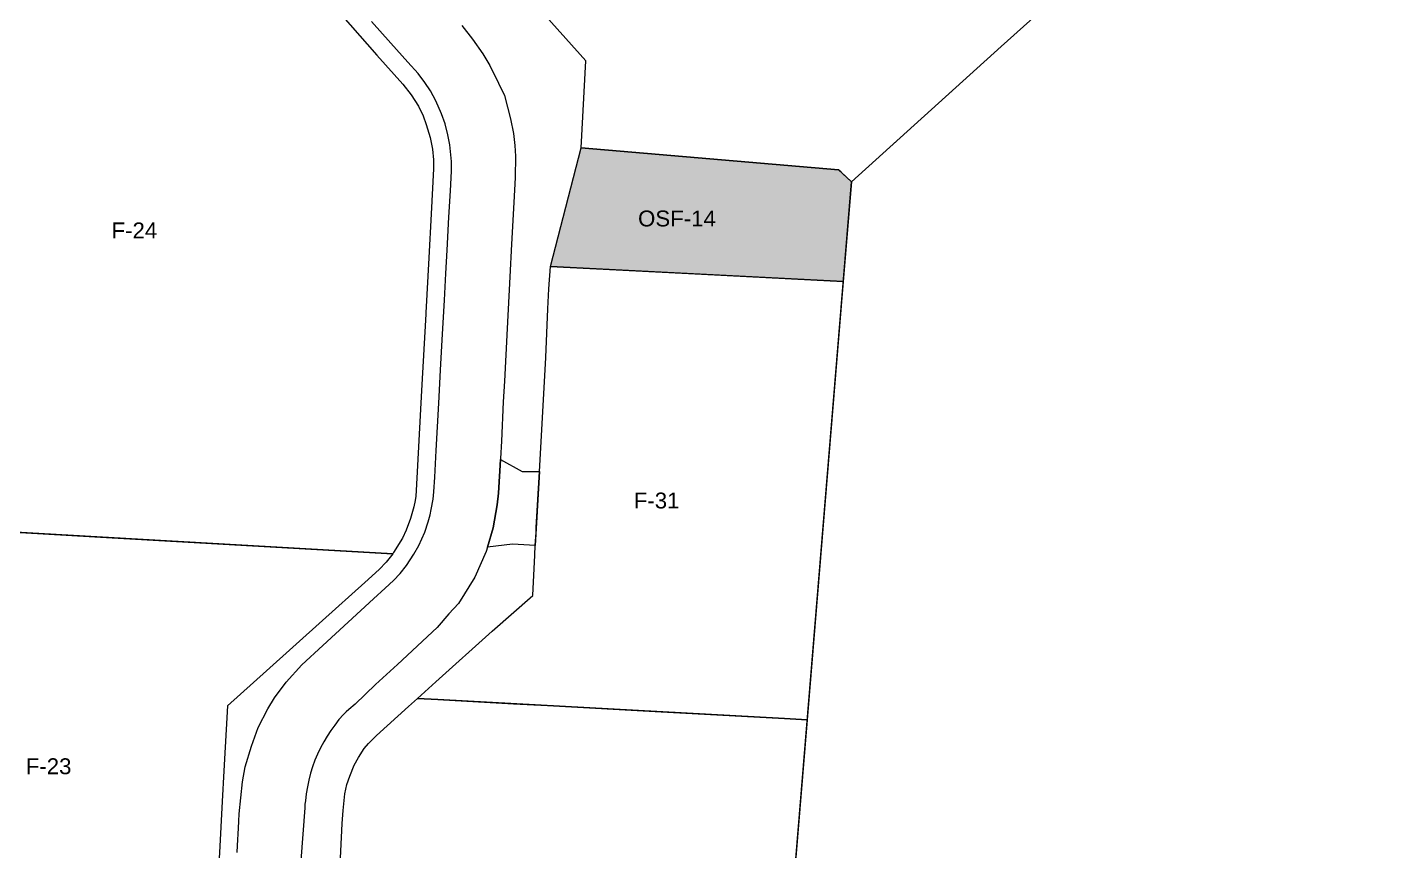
# Model space of a CAD drawing. Header units: metres. Extents: x 662613 to 666742, y 2728069 to 2732733.
# Drawn here: x 663991.2 to 664146.1, y 2729256.3 to 2729349.5 of the extents above; entities that cross this region are included whole.
import ezdxf
from ezdxf.enums import TextEntityAlignment as Align

# ---------------------------------------------------------------- set-up
doc = ezdxf.new("R2010")
doc.units = ezdxf.units.M
doc.header["$MEASUREMENT"] = 0
for name, color, linetype, lineweight in [('DQ_PLOT_ID', 252, 'Continuous', 18), ('Xref_DQ_MasterPlan_2024$0$DQ_PLOTS', 252, 'Continuous', 15), ('Xref_DQ_MasterPlan_2024$0$DQ_ROADS', 8, 'Continuous', 13)]:
    doc.layers.add(name, color=color, linetype=linetype, lineweight=lineweight)
doc.layers.add('Open area$0$INTENSIVE LANDSCAPING AND PLAZAS', color=7, linetype='Continuous', true_color=0xecf9e2)
doc.styles.add('DQ_Plot_ID', font='arial.ttf')

# ---------------------------------------------------------------- blocks, each defined once
blk = doc.blocks.new('Xref_DQ_MasterPlan_2024$0$DQ_Roads_')
at = {"layer": 'Xref_DQ_MasterPlan_2024$0$DQ_ROADS'}
for points in [[(664040.2951, 2729349.6798), (664041.4845, 2729348.1143), (664042.6493, 2729346.4547), (664043.4406, 2729345.1347), (664044.4487, 2729343.1511), (664045.0982, 2729341.743), (664045.8064, 2729339.1265), (664046.1189, 2729337.4371), (664046.2944, 2729336.078), (664046.3564, 2729334.9004), (664046.3173, 2729332.4917), (664046.154, 2729329.6591), (664045.9104, 2729324.9173), (664045.7201, 2729321.2524), (664045.4213, 2729315.394), (664045.1088, 2729309.4521), (664044.9662, 2729307.0931), (664044.7744, 2729302.6445), (664044.655, 2729300.6861), (664044.6499, 2729300.5864), (664044.4538, 2729296.7718), (664044.2754, 2729295.4686), (664043.8245, 2729292.8388), (664043.1834, 2729290.6481), (664043.0448, 2729290.1743), (664041.7644, 2729287.2621), (664039.8965, 2729284.3074), (664038.8354, 2729283.1131), (664037.5047, 2729281.5701), (664033.0215, 2729277.4041), (664030.5201, 2729275.1096), (664028.2408, 2729272.9009), (664027.4953, 2729272.3017), (664027.1947, 2729272.0236), (664026.9142, 2729271.7251), (664026.3868, 2729271.1535), (664025.9331, 2729270.5393), (664025.4863, 2729269.9344), (664025.0686, 2729269.3022), (664024.676, 2729268.6424), (664024.3075, 2729267.9616), (664023.9682, 2729267.2636), (664023.6609, 2729266.5499), (664023.3918, 2729265.8233), (664023.1669, 2729265.0801), (664022.9795, 2729264.3223), (664022.8231, 2729263.5508), (664022.6984, 2729262.7712), (664022.6028, 2729261.9848), (664022.555, 2729261.5911), (664022.5341, 2729261.195), (664022.1001, 2729255.2056)], [(664014.8765, 2729256.1063), (664014.92, 2729256.9049), (664015.0219, 2729258.8897), (664015.0662, 2729259.6867), (664015.1235, 2729260.4849), (664015.4708, 2729264.0992), (664015.7788, 2729265.827), (664016.5153, 2729268.1435), (664017.2453, 2729270.2743), (664018.3566, 2729272.3916), (664019.1104, 2729273.6008), (664020.439, 2729275.3966), (664022.1797, 2729277.3669), (664024.5614, 2729279.5557), (664030.2876, 2729284.8296), (664031.6137, 2729286.0225), (664032.5648, 2729286.8975), (664033.3165, 2729287.6808), (664034.0198, 2729288.5714), (664034.8762, 2729289.8809), (664035.4211, 2729290.8629), (664036.0919, 2729292.3606), (664036.4843, 2729293.5127), (664036.7244, 2729294.3365), (664036.8386, 2729294.9112), (664037.0395, 2729296.0795), (664037.1159, 2729296.9289), (664037.227, 2729298.5634), (664037.382, 2729301.6026), (664037.6757, 2729306.965), (664037.8814, 2729310.6924), (664038.0768, 2729314.1172), (664038.3154, 2729318.5838), (664038.4966, 2729321.6202), (664038.6234, 2729324.2442), (664038.8275, 2729327.9986), (664038.9992, 2729330.9853), (664039.1203, 2729333.2097), (664039.1325, 2729334.2689), (664039.0626, 2729335.0462), (664038.9427, 2729336.1789), (664038.7181, 2729337.2881), (664038.3986, 2729338.5527), (664038.006, 2729339.6685), (664037.3544, 2729341.153), (664036.7292, 2729342.2847), (664036.11, 2729343.231), (664035.3572, 2729344.2223), (664034.1762, 2729345.5381), (664032.2789, 2729347.6788), (664030.0672, 2729350.1156)]]:
    blk.add_lwpolyline(points, dxfattribs=at)
blk.add_lwpolyline([(664047.0967, 2729299.2029), (664049.0648, 2729299.2058), (664048.6012, 2729290.8518), (664046.0094, 2729291.0193), (664043.1834, 2729290.6481), (664043.8245, 2729292.8388), (664044.2754, 2729295.4686), (664044.4538, 2729296.7718), (664044.6499, 2729300.5864)], close=True, dxfattribs=at)
blk = doc.blocks.new('Xref_DQ_MasterPlan_2024')
at = {"layer": 'Xref_DQ_MasterPlan_2024$0$DQ_PLOTS'}
for points in [[(664069.72, 2729154.09), (664084.35, 2729331.98), (664096.94, 2729343.36), (664101.28, 2729347.28), (664107.78, 2729353.14), (664110.87, 2729355.93), (664121.94, 2729356.58), (664137.64, 2729357.49), (664146.02, 2729357.97), (664145.82, 2729359.27), (664134.22, 2729435.13), (664132.86, 2729441.71), (664145.74, 2729442.54), (664146.5, 2729436.95)], [(664025.73, 2729351.92), (664030.69, 2729346.32), (664033.6, 2729343.05), (664034.56, 2729341.82), (664035.39, 2729340.54), (664035.92, 2729339.47), (664036.27, 2729338.49), (664036.71, 2729336.99), (664036.96, 2729335.67), (664037.09, 2729334.48), (664037.1, 2729333.44), (664036.84, 2729328.36), (664036.57, 2729323.39), (664036.21, 2729317.16), (664036.21, 2729317.02), (664035.73, 2729308.37), (664035.44, 2729302.74), (664035.11, 2729297.09), (664035.09, 2729296.42), (664035, 2729295.95), (664034.88, 2729295.22), (664034.5, 2729293.89), (664034.01, 2729292.6), (664033.58, 2729291.68), (664032.58, 2729290.05), (664032.48, 2729289.92), (664032.48, 2729289.92), (663975.33, 2729293.17)], [(664026.51, 2729253.94), (664026.77, 2729259.4), (664026.88, 2729260.86), (664027.06, 2729262.76), (664027.29, 2729263.8), (664027.61, 2729264.77), (664028.12, 2729266.01), (664028.59, 2729266.86), (664029.26, 2729267.89), (664029.75, 2729268.47), (664030.65, 2729269.36), (664034.27, 2729272.64), (664035.28, 2729273.55), (664037.59, 2729273.42), (664046.12, 2729272.95), (664049.96, 2729272.74), (664062.83, 2729272.04), (664076.77, 2729271.28), (664079.34, 2729271.14), (664076.1, 2729231.75)]]:
    blk.add_lwpolyline(points, dxfattribs=at)
for points in [[(664027.48, 2729375.66), (664027.54, 2729375.71), (664063.96, 2729408.33), (664065.63, 2729406.45), (664110.87, 2729355.93), (664107.78, 2729353.14), (664101.28, 2729347.28), (664084.35, 2729331.98), (664083.17, 2729333.07), (664082.88, 2729333.34), (664053.77, 2729335.85), (664054.31, 2729345.69), (664037.79, 2729364.14), (664027.48, 2729375.66)], [(664050.3, 2729322.41), (664053.77, 2729335.85), (664082.88, 2729333.34), (664084.35, 2729331.98), (664083.42, 2729320.73), (664050.3, 2729322.41)], [(664076.77, 2729271.28), (664037.59, 2729273.42), (664035.28, 2729273.55), (664037.36, 2729275.42), (664043.71, 2729281.16), (664048.32, 2729285.19), (664048.54, 2729289.75), (664048.6, 2729290.85), (664048.68, 2729292.31), (664048.71, 2729292.88), (664049.06, 2729299.21), (664049.29, 2729303.24), (664049.78, 2729312.13), (664050, 2729317.61), (664050.14, 2729319.87), (664050.3, 2729322.41), (664067.41, 2729321.54), (664079.76, 2729320.91), (664083.42, 2729320.73), (664079.34, 2729271.14), (664076.77, 2729271.28)], [(664032.48, 2729289.92), (664031.72, 2729288.96), (664030.96, 2729288.12), (664029.32, 2729286.66), (664024.53, 2729282.35), (664018.2, 2729276.69), (664013.79, 2729272.72), (664013.37, 2729265.37), (664013.19, 2729261.89), (664012.89, 2729256.11), (664012.37, 2729247.44), (664012.04, 2729241.06), (664011.75, 2729236.02), (664011.66, 2729236.02), (663972.36, 2729238.25), (663975.33, 2729293.17), (664000.74, 2729291.73), (664032.48, 2729289.92)]]:
    blk.add_lwpolyline(points, close=True, dxfattribs=at)
blk.add_blockref('Xref_DQ_MasterPlan_2024$0$DQ_Roads_', (0, 0))
blk = doc.blocks.new('Open area')
at = {"layer": 'Open area$0$INTENSIVE LANDSCAPING AND PLAZAS'}
blk.add_hatch(color=256, dxfattribs=at).paths.add_polyline_path([(664050.3, 2729322.41), (664053.77, 2729335.85), (664082.88, 2729333.34), (664084.35, 2729331.98), (664083.42, 2729320.73), (664050.3, 2729322.41)], flags=0)

msp = doc.modelspace()

# ---------------------------------------------------------------- block references
for name in ['Xref_DQ_MasterPlan_2024', 'Open area']:
    msp.add_blockref(name, (0, 0))

# ---------------------------------------------------------------- texts
at = {"layer": 'DQ_PLOT_ID', "style": 'DQ_Plot_ID'}
for s, p in [('F-24', (664003.26, 2729325.59)), ('OSF-14', (664064.62, 2729326.94)), ('F-31', (664062.32, 2729295.04)), ('F-23', (663993.56, 2729264.98))]:
    msp.add_text(s, height=1.8, dxfattribs=at).set_placement(p, align=Align.CENTER)

doc.saveas('drawing.dxf')
